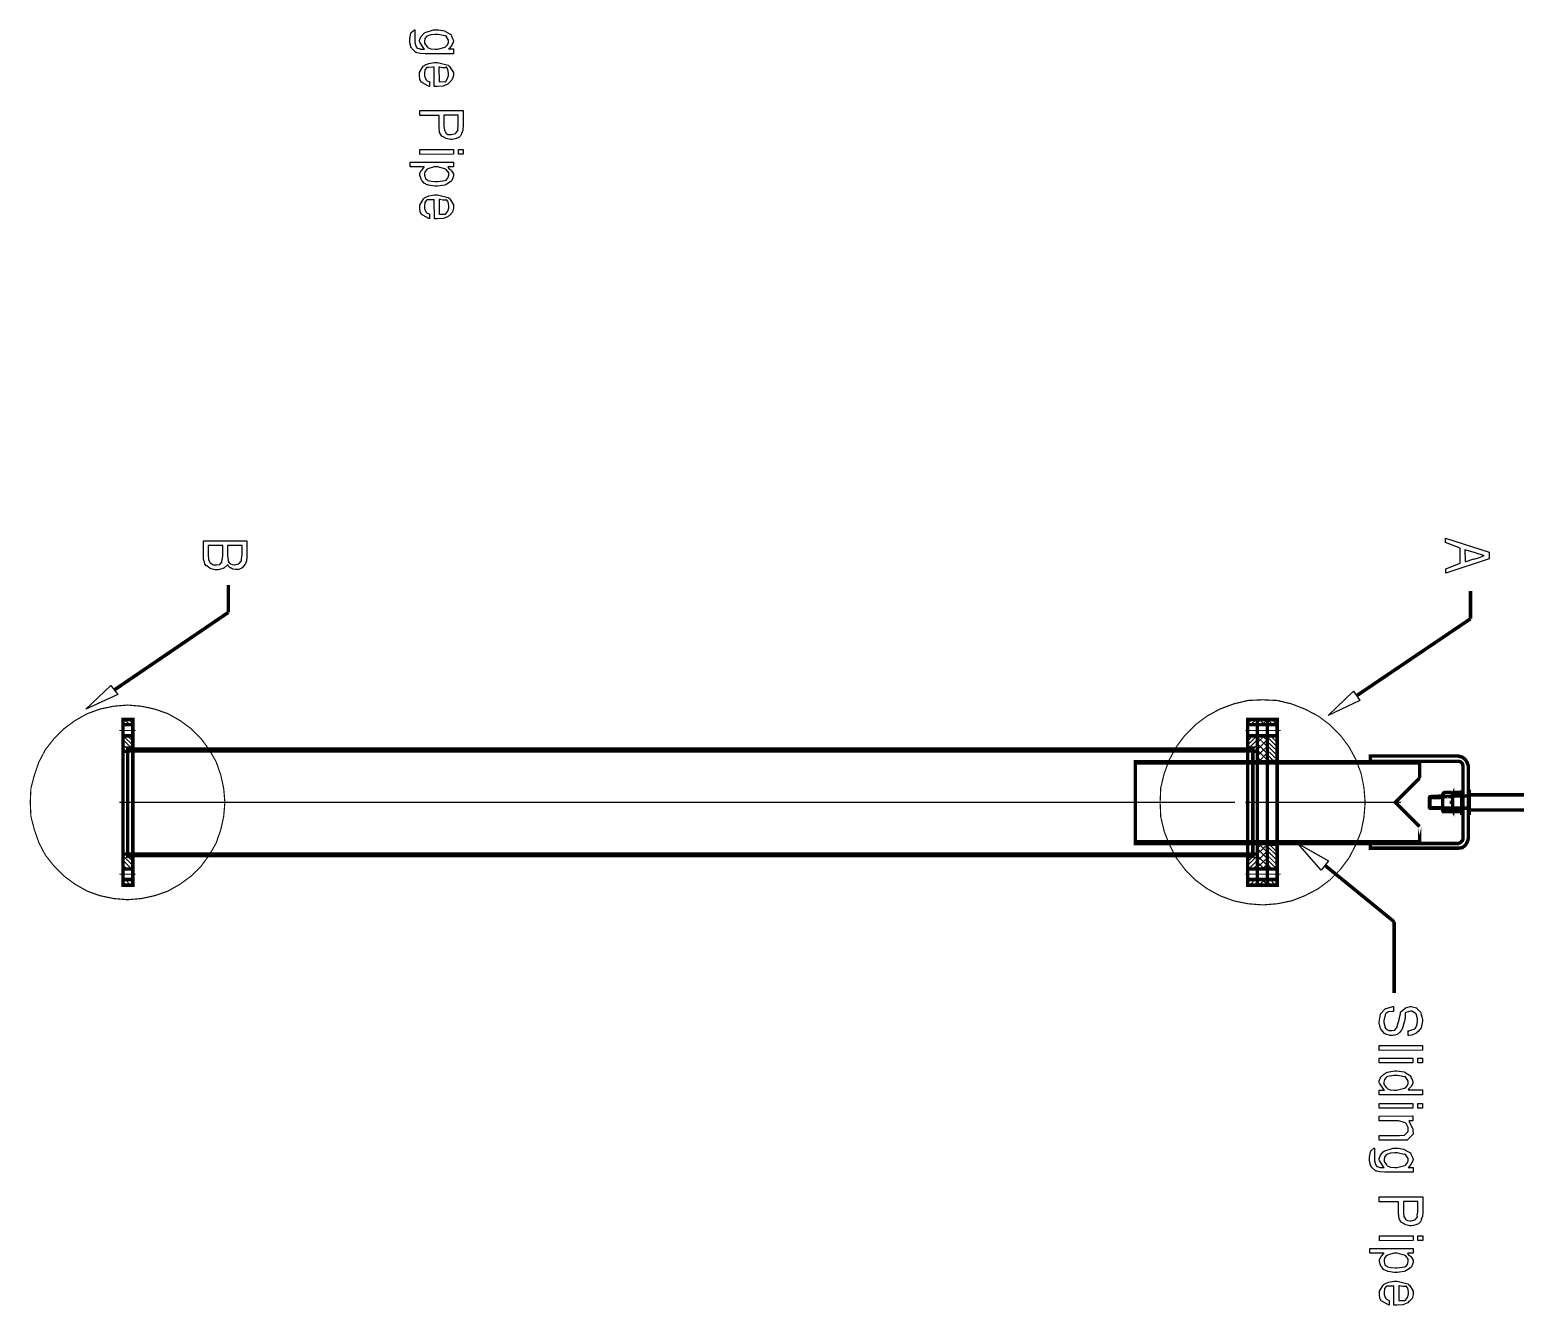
# Model space of a CAD drawing. Extents: x 0.1 to 11.6, y 0.3 to 16.2.
# Drawn here: x 2.815 to 7.09, y 8.665 to 12.335 of the extents above; entities that cross this region are included whole.
import ezdxf

# ---------------------------------------------------------------- set-up
doc = ezdxf.new("R2010")
doc.units = 0
doc.layers.get('0').update_dxf_attribs({"linetype": 'CONTINUOUS'})

msp = doc.modelspace()

# ---------------------------------------------------------------- linework, layer by layer
at = {"color": 0}
for points in [[(3.92324, 12.3345), (3.92324, 12.3206), (3.92324, 12.3194), (3.92324, 12.3168), (3.92324, 12.3159), (3.92324, 12.3124), (3.92324, 12.3046), (3.92324, 12.302), (3.92324, 12.2982), (3.92611, 12.2879), (3.92671, 12.287), (3.92692, 12.2856), (3.93024, 12.2817), (3.935, 12.2804), (3.93604, 12.2801), (3.93604, 12.2801), (3.93994, 12.279), (3.94928, 12.279), (3.95122, 12.279), (3.94943, 12.2804), (3.93767, 12.2985), (3.93712, 12.3007), (3.93712, 12.304), (3.9406, 12.314), (3.94883, 12.3242), (3.95122, 12.3256), (3.95356, 12.3267), (3.97732, 12.3345), (3.98529, 12.3345), (3.99154, 12.3345), (4.00831, 12.3313), (4.01025, 12.3306), (4.01183, 12.3292), (4.02696, 12.3206), (4.02806, 12.3193), (4.02843, 12.3171), (4.03179, 12.3096), (4.03435, 12.3035), (4.03435, 12.3015), (4.03375, 12.2986), (4.02914, 12.2882), (4.02235, 12.2807), (4.02067, 12.2792), (4.03456, 12.2792), (4.03456, 12.2653), (3.95774, 12.2651), (3.95307, 12.2651), (3.93907, 12.2661), (3.92964, 12.2683), (3.92822, 12.269), (3.92632, 12.2693), (3.91536, 12.2799), (3.91456, 12.2814), (3.91325, 12.2826), (3.90935, 12.2973), (3.90935, 12.3022), (3.90935, 12.3081), (3.91222, 12.3243), (3.91282, 12.3258), (3.91308, 12.3269), (3.92204, 12.3346), (3.92324, 12.3345)], [(3.98639, 12.3206), (3.98215, 12.3206), (3.96946, 12.3197), (3.96089, 12.3172), (3.95947, 12.3165), (3.95736, 12.315), (3.95204, 12.309), (3.95101, 12.3021), (3.95101, 12.2998), (3.95101, 12.2961), (3.95807, 12.286), (3.95947, 12.285), (3.96018, 12.2835), (3.96935, 12.2797), (3.98178, 12.279), (3.98594, 12.279), (3.98822, 12.279), (4.01036, 12.2844), (4.01178, 12.2855), (4.01275, 12.286), (4.01758, 12.2914), (4.02046, 12.2981), (4.02046, 12.3002), (4.02046, 12.3044), (4.01318, 12.316), (4.01178, 12.3167), (4.00993, 12.3166), (4.00054, 12.3186), (3.98921, 12.3207), (3.98639, 12.3206)], [(3.96522, 12.1852), (3.96522, 12.1716), (3.963, 12.172), (3.94581, 12.1816), (3.94461, 12.1831), (3.94276, 12.1835), (3.93821, 12.1913), (3.93722, 12.2026), (3.93722, 12.2048), (3.93722, 12.2113), (3.94769, 12.2294), (3.94982, 12.231), (3.95085, 12.2323), (3.96326, 12.2377), (3.97954, 12.2406), (3.98497, 12.2406), (3.98839, 12.2406), (4.01926, 12.2326), (4.02143, 12.231), (4.02349, 12.2291), (4.03444, 12.2115), (4.03444, 12.2056), (4.03444, 12.2025), (4.03119, 12.191), (4.02344, 12.1825), (4.02121, 12.1809), (4.01888, 12.1785), (4.00493, 12.1725), (3.98747, 12.1712), (3.98346, 12.1711), (3.98236, 12.1711), (3.97993, 12.1711), (3.97911, 12.1711), (3.97889, 12.2267), (3.97661, 12.2266), (3.96283, 12.226), (3.95828, 12.226), (3.95649, 12.2249), (3.95199, 12.2189), (3.95111, 12.2082), (3.95111, 12.2045), (3.95111, 12.2017), (3.954, 12.1938), (3.95458, 12.193), (3.95486, 12.1916), (3.9585, 12.1876), (3.96403, 12.1857), (3.96522, 12.1852)], [(3.99278, 12.2267), (3.993, 12.185), (3.99501, 12.1852), (4.01019, 12.185), (4.01124, 12.1848), (4.01237, 12.1855), (4.01764, 12.194), (4.02056, 12.2028), (4.02056, 12.2056), (4.02056, 12.2094), (4.01861, 12.2204), (4.01438, 12.2265), (4.01297, 12.2265), (4.01118, 12.2253), (4.00331, 12.2247), (3.99485, 12.2266), (3.99278, 12.2267)], [(3.93739, 12.1021), (4.06239, 12.1023), (4.06239, 12.061), (4.06239, 12.0592), (4.06168, 12.0455), (4.06153, 12.0445), (4.06033, 12.0425), (4.05767, 12.0357), (4.05653, 12.032), (4.05588, 12.0311), (4.05469, 12.0293), (4.05013, 12.0247), (4.04579, 12.0229), (4.0446, 12.0224), (4.04254, 12.0215), (4.03575, 12.0194), (4.03049, 12.0189), (4.02875, 12.0189), (4.02556, 12.0189), (4.01389, 12.0212), (4.0051, 12.0264), (4.00336, 12.0278), (4.00076, 12.0285), (3.99431, 12.0391), (3.99294, 12.056), (3.99294, 12.0599), (3.99294, 12.0882), (3.93739, 12.0882), (3.93739, 12.1021)], [(4.00683, 12.0884), (4.00683, 12.0593), (4.00683, 12.0559), (4.00831, 12.0455), (4.01156, 12.0399), (4.01247, 12.0389), (4.01292, 12.0374), (4.0185, 12.0336), (4.02582, 12.0328), (4.02832, 12.0328), (4.02892, 12.0328), (4.04004, 12.0359), (4.0409, 12.0365), (4.04124, 12.0368), (4.04736, 12.0449), (4.04764, 12.0458), (4.04764, 12.0458), (4.04671, 12.0495), (4.0485, 12.0581), (4.0485, 12.0597), (4.0485, 12.0884), (4.00683, 12.0884)], [(3.93756, 11.9899), (4.03478, 11.9901), (4.03478, 11.9762), (3.93756, 11.976), (3.93756, 11.9899)], [(4.04867, 11.9901), (4.06256, 11.9901), (4.06256, 11.9762), (4.04867, 11.9762), (4.04867, 11.9901)], [(3.90983, 11.9536), (4.03483, 11.9538), (4.03483, 11.9399), (4.01921, 11.9399), (4.01882, 11.9395), (4.02121, 11.9353), (4.02724, 11.9312), (4.02832, 11.9303), (4.02875, 11.9291), (4.03483, 11.9203), (4.03483, 11.9173), (4.03483, 11.9129), (4.02974, 11.901), (4.02875, 11.8997), (4.02713, 11.8983), (4.01346, 11.8889), (4.01161, 11.8882), (4.00939, 11.8873), (3.98931, 11.8842), (3.98708, 11.8841), (3.98063, 11.8841), (3.96317, 11.8878), (3.96126, 11.8885), (3.95856, 11.8888), (3.94997, 11.8933), (3.94472, 11.8998), (3.94368, 11.9013), (3.94217, 11.9024), (3.93761, 11.9148), (3.93761, 11.9188), (3.93761, 11.9219), (3.94265, 11.9301), (3.94368, 11.931), (3.94422, 11.9314), (3.95014, 11.9391), (3.95019, 11.9397), (3.90983, 11.9397), (3.90983, 11.9536)], [(3.98535, 11.9397), (3.97894, 11.9397), (3.9611, 11.9348), (3.95975, 11.9338), (3.95768, 11.9322), (3.95253, 11.9261), (3.9515, 11.9208), (3.9515, 11.9191), (3.9515, 11.916), (3.95361, 11.9069), (3.95871, 11.9023), (3.96018, 11.9017), (3.96089, 11.9008), (3.97006, 11.8985), (3.98264, 11.898), (3.98687, 11.898), (3.9891, 11.8981), (4.01107, 11.9012), (4.01247, 11.9017), (4.01346, 11.902), (4.01824, 11.9072), (4.02094, 11.9164), (4.02094, 11.9186), (4.02094, 11.9224), (4.01335, 11.9325), (4.01183, 11.9336), (4.00988, 11.934), (3.98822, 11.9397), (3.98535, 11.9397)], [(3.96571, 11.8043), (3.96571, 11.7906), (3.96349, 11.7911), (3.94629, 11.8007), (3.9451, 11.8021), (3.94325, 11.8025), (3.93869, 11.8103), (3.93772, 11.8216), (3.93772, 11.8238), (3.93772, 11.8303), (3.94819, 11.8484), (3.95031, 11.85), (3.95133, 11.8513), (3.96376, 11.8567), (3.98004, 11.8596), (3.98546, 11.8596), (3.98888, 11.8597), (4.01975, 11.8517), (4.02192, 11.85), (4.02399, 11.8481), (4.03494, 11.8305), (4.03494, 11.8247), (4.03494, 11.8216), (4.03168, 11.8101), (4.02393, 11.8015), (4.02171, 11.7999), (4.01937, 11.7975), (4.00543, 11.7915), (3.98796, 11.7902), (3.98394, 11.7902), (3.98286, 11.7902), (3.98042, 11.7902), (3.9796, 11.7902), (3.97939, 11.8457), (3.97711, 11.8456), (3.96332, 11.8451), (3.95876, 11.8451), (3.95697, 11.8439), (3.95247, 11.8379), (3.95161, 11.8272), (3.95161, 11.8236), (3.95161, 11.8207), (3.95449, 11.8129), (3.95508, 11.8121), (3.95535, 11.8106), (3.95899, 11.8066), (3.96451, 11.8047), (3.96571, 11.8043)], [(3.99328, 11.8457), (3.99349, 11.804), (3.9955, 11.8043), (4.01069, 11.804), (4.01172, 11.8038), (4.01286, 11.8046), (4.01812, 11.813), (4.02106, 11.8218), (4.02106, 11.8247), (4.02106, 11.8284), (4.0191, 11.8395), (4.01486, 11.8455), (4.01346, 11.8455), (4.01167, 11.8443), (4.00379, 11.8438), (3.99533, 11.8457), (3.99328, 11.8457)], [(3.31494, 10.8644), (3.43994, 10.8646), (3.43994, 10.8204), (3.43994, 10.8172), (3.43913, 10.8069), (3.43707, 10.8002), (3.43647, 10.7989), (3.435, 10.7972), (3.43061, 10.7911), (3.42665, 10.7868), (3.4254, 10.7861), (3.42312, 10.7849), (3.41613, 10.7819), (3.41135, 10.7813), (3.40978, 10.7813), (3.40756, 10.7813), (3.40093, 10.7823), (3.39654, 10.7846), (3.39546, 10.7852), (3.39344, 10.7855), (3.38797, 10.7894), (3.38525, 10.7953), (3.3846, 10.7965), (3.384, 10.7951), (3.37408, 10.7859), (3.37267, 10.7852), (3.3711, 10.7842), (3.35742, 10.7811), (3.35292, 10.7811), (3.34864, 10.7811), (3.33708, 10.7838), (3.33578, 10.7843), (3.33388, 10.7846), (3.32433, 10.7918), (3.32362, 10.7926), (3.32254, 10.7925), (3.31885, 10.7966), (3.31765, 10.8035), (3.31733, 10.8047), (3.31674, 10.8051), (3.31532, 10.8115), (3.31494, 10.8206), (3.31494, 10.8223), (3.31494, 10.8644)], [(6.88997, 10.8717), (7.01497, 10.8311), (7.01497, 10.812), (6.89019, 10.771), (6.89019, 10.7834), (6.93186, 10.7996), (6.93164, 10.843), (6.88997, 10.8595), (6.88997, 10.8717)], [(3.32883, 10.8505), (3.32883, 10.8221), (3.32883, 10.8202), (3.3291, 10.8142), (3.32958, 10.8122), (3.32969, 10.8117), (3.32975, 10.8106), (3.33251, 10.8036), (3.33296, 10.803), (3.33301, 10.8018), (3.33892, 10.7977), (3.33968, 10.7974), (3.33957, 10.7972), (3.34299, 10.7953), (3.34814, 10.795), (3.34987, 10.795), (3.35281, 10.795), (3.36074, 10.7959), (3.3616, 10.7961), (3.36199, 10.7961), (3.36822, 10.8024), (3.36854, 10.8034), (3.36789, 10.8038), (3.3686, 10.8101), (3.3705, 10.8197), (3.3705, 10.8217), (3.3705, 10.8505), (3.32883, 10.8505)], [(3.38439, 10.8508), (3.38439, 10.8236), (3.38439, 10.8217), (3.38585, 10.8086), (3.38612, 10.8078), (3.38628, 10.806), (3.38867, 10.8007), (3.39225, 10.799), (3.39307, 10.7984), (3.39312, 10.7977), (3.39735, 10.7956), (3.40321, 10.7952), (3.40522, 10.7952), (3.40576, 10.7952), (3.41629, 10.7977), (3.41715, 10.7982), (3.41758, 10.7985), (3.42399, 10.806), (3.42432, 10.8069), (3.42432, 10.8069), (3.42415, 10.8129), (3.42606, 10.8236), (3.42606, 10.8258), (3.42606, 10.8508), (3.38439, 10.8508)], [(6.94553, 10.8387), (6.94575, 10.804), (6.97071, 10.812), (6.97233, 10.8118), (6.9846, 10.8154), (6.99858, 10.8208), (7.00108, 10.8216), (6.99881, 10.8217), (6.97797, 10.8289), (6.97613, 10.8296), (6.94553, 10.8387)], [(3.06836, 10.4217), (2.97667, 10.38), (3.04833, 10.4483), (3.06836, 10.4217)], [(6.64333, 10.405), (6.55165, 10.3617), (6.625, 10.4316), (6.64333, 10.405)], [(6.53168, 9.91667), (6.465, 9.99333), (6.55333, 9.94336), (6.53168, 9.91667)], [(6.73996, 9.52436), (6.73996, 9.51047), (6.73844, 9.51036), (6.72597, 9.50906), (6.72499, 9.50896), (6.72319, 9.50797), (6.71821, 9.50439), (6.71619, 9.50006), (6.71565, 9.49854), (6.71479, 9.49681), (6.71218, 9.48443), (6.71218, 9.48031), (6.71218, 9.47808), (6.71457, 9.46761), (6.715, 9.46664), (6.71517, 9.46496), (6.71793, 9.46013), (6.72179, 9.45844), (6.7226, 9.45796), (6.72254, 9.45742), (6.72624, 9.45529), (6.73128, 9.45492), (6.73301, 9.45492), (6.73551, 9.45492), (6.74229, 9.45622), (6.743, 9.45643), (6.74343, 9.4566), (6.74968, 9.46414), (6.75017, 9.46533), (6.75017, 9.46533), (6.75131, 9.47151), (6.75537, 9.48346), (6.75603, 9.48617), (6.75646, 9.48856), (6.75993, 9.50353), (6.75993, 9.50851), (6.76074, 9.5089), (6.76682, 9.51421), (6.77354, 9.52001), (6.77468, 9.52067), (6.77522, 9.52051), (6.78097, 9.52235), (6.78765, 9.52458), (6.78988, 9.52458), (6.79069, 9.52458), (6.80567, 9.52061), (6.80701, 9.51981), (6.8074, 9.51824), (6.81261, 9.51258), (6.81847, 9.50706), (6.81917, 9.50549), (6.81901, 9.50315), (6.82101, 9.49431), (6.82329, 9.48676), (6.82329, 9.48421), (6.82329, 9.48199), (6.81933, 9.46349), (6.81853, 9.46186), (6.81689, 9.45969), (6.81114, 9.45242), (6.80539, 9.44775), (6.80376, 9.44689), (6.80149, 9.44553), (6.79249, 9.44217), (6.7839, 9.44135), (6.78185, 9.44125), (6.78185, 9.45514), (6.78407, 9.45475), (6.80126, 9.46024), (6.80246, 9.46164), (6.80306, 9.46251), (6.80686, 9.4706), (6.8094, 9.4815), (6.8094, 9.48378), (6.8094, 9.48893), (6.80485, 9.50331), (6.80399, 9.50439), (6.8024, 9.50483), (6.7971, 9.50819), (6.79264, 9.51069), (6.79118, 9.51069), (6.78928, 9.51069), (6.77544, 9.50689), (6.7736, 9.50612), (6.77354, 9.50461), (6.77371, 9.49685), (6.77257, 9.48583), (6.77186, 9.48269), (6.77078, 9.47954), (6.76481, 9.45893), (6.76426, 9.45796), (6.76253, 9.45628), (6.75732, 9.45008), (6.7531, 9.44586), (6.7519, 9.44515), (6.74968, 9.44412), (6.7424, 9.44157), (6.73665, 9.44103), (6.73475, 9.44103), (6.73019, 9.44103), (6.71793, 9.44504), (6.71653, 9.44581), (6.71474, 9.44624), (6.70404, 9.45817), (6.70329, 9.45969), (6.70204, 9.46078), (6.69829, 9.47781), (6.69829, 9.47965), (6.69829, 9.47965), (6.70226, 9.50196), (6.70307, 9.50353), (6.7035, 9.50456), (6.71619, 9.51779), (6.71783, 9.51872), (6.71897, 9.51893), (6.7379, 9.52436), (6.73996, 9.52436)], [(6.69846, 9.41217), (6.82346, 9.41237), (6.82346, 9.39849), (6.69846, 9.39828), (6.69846, 9.41217)], [(6.69851, 9.37587), (6.79574, 9.37608), (6.79574, 9.36219), (6.69851, 9.36199), (6.69851, 9.37587)], [(6.80963, 9.37608), (6.82351, 9.37608), (6.82351, 9.36219), (6.80963, 9.36219), (6.80963, 9.37608)], [(6.69879, 9.28401), (6.71354, 9.28401), (6.71181, 9.28526), (6.69943, 9.30354), (6.69857, 9.30593), (6.69857, 9.31022), (6.70361, 9.32178), (6.70464, 9.32308), (6.70518, 9.32346), (6.71126, 9.32867), (6.71994, 9.33453), (6.72179, 9.33524), (6.72282, 9.33518), (6.73247, 9.33735), (6.74349, 9.33957), (6.74718, 9.33957), (6.74892, 9.33963), (6.77046, 9.33653), (6.77235, 9.33589), (6.77387, 9.33436), (6.78868, 9.32525), (6.78971, 9.32394), (6.79004, 9.32161), (6.79324, 9.31401), (6.79579, 9.30817), (6.79579, 9.30615), (6.79579, 9.30296), (6.79053, 9.29432), (6.7895, 9.29335), (6.78797, 9.29183), (6.78358, 9.28711), (6.78244, 9.28483), (6.78233, 9.28424), (6.82379, 9.28424), (6.82379, 9.27035), (6.69879, 9.27012), (6.69879, 9.28401)], [(6.74718, 9.32568), (6.74067, 9.32568), (6.72254, 9.32264), (6.72114, 9.322), (6.71897, 9.32058), (6.71354, 9.31456), (6.71246, 9.30712), (6.71246, 9.30464), (6.71246, 9.301), (6.71929, 9.29107), (6.72071, 9.2901), (6.7214, 9.28857), (6.73019, 9.28478), (6.74208, 9.28401), (6.7461, 9.28401), (6.74869, 9.28407), (6.77181, 9.28933), (6.77322, 9.29031), (6.77419, 9.29081), (6.77903, 9.29639), (6.7819, 9.30322), (6.7819, 9.3055), (6.7819, 9.30979), (6.77485, 9.3221), (6.77343, 9.32264), (6.7716, 9.32232), (6.76204, 9.32374), (6.75017, 9.32574), (6.74718, 9.32568)], [(6.69868, 9.24561), (6.7959, 9.24582), (6.7959, 9.23193), (6.69868, 9.23172), (6.69868, 9.24561)], [(6.80979, 9.24582), (6.82368, 9.24582), (6.82368, 9.23193), (6.80979, 9.23193), (6.80979, 9.24582)], [(6.69874, 9.20931), (6.79596, 9.20953), (6.79596, 9.19564), (6.78381, 9.19564), (6.7851, 9.19407), (6.79536, 9.17188), (6.79596, 9.16894), (6.79617, 9.15679), (6.77946, 9.14008), (6.75732, 9.13986), (6.69894, 9.13986), (6.69894, 9.15375), (6.75689, 9.15375), (6.77121, 9.15397), (6.78207, 9.16504), (6.78207, 9.17219), (6.78207, 9.17632), (6.77664, 9.18756), (6.77556, 9.18869), (6.77382, 9.18929), (6.76514, 9.19299), (6.75385, 9.19547), (6.75082, 9.19542), (6.69874, 9.19542), (6.69874, 9.20931)], [(6.68494, 9.11697), (6.68494, 9.10308), (6.68494, 9.10189), (6.68494, 9.09924), (6.68494, 9.09831), (6.68494, 9.09483), (6.68494, 9.08703), (6.68494, 9.08442), (6.68494, 9.08068), (6.68782, 9.07032), (6.68842, 9.06944), (6.68864, 9.06803), (6.69194, 9.06413), (6.69672, 9.06282), (6.69775, 9.0625), (6.69775, 9.0625), (6.70167, 9.06147), (6.71099, 9.06142), (6.71294, 9.06142), (6.71115, 9.06287), (6.69938, 9.08094), (6.69883, 9.08311), (6.69883, 9.08649), (6.70231, 9.09646), (6.71056, 9.10661), (6.71294, 9.10807), (6.71528, 9.10915), (6.73904, 9.11697), (6.74701, 9.11697), (6.75325, 9.11697), (6.77001, 9.11372), (6.77197, 9.11307), (6.77354, 9.1116), (6.78868, 9.10303), (6.78976, 9.10178), (6.79015, 9.0995), (6.79351, 9.09201), (6.79606, 9.08599), (6.79606, 9.08399), (6.79546, 9.08106), (6.79085, 9.07064), (6.78407, 9.06315), (6.78239, 9.06163), (6.79628, 9.06163), (6.79628, 9.04775), (6.71946, 9.04753), (6.71479, 9.04753), (6.70079, 9.0485), (6.69135, 9.05078), (6.68994, 9.05143), (6.68804, 9.05176), (6.67708, 9.06239), (6.67626, 9.06381), (6.67497, 9.06506), (6.67106, 9.07975), (6.67106, 9.08464), (6.67106, 9.09056), (6.67393, 9.10676), (6.67453, 9.10829), (6.67481, 9.10938), (6.68375, 9.11703), (6.68494, 9.11697)], [(6.7481, 9.10308), (6.74387, 9.10308), (6.73118, 9.10211), (6.7226, 9.09967), (6.72119, 9.09896), (6.71907, 9.09744), (6.71376, 9.09142), (6.71272, 9.08458), (6.71272, 9.08225), (6.71272, 9.07856), (6.71978, 9.06847), (6.72119, 9.06749), (6.7219, 9.06597), (6.73107, 9.06218), (6.74349, 9.06142), (6.74767, 9.06142), (6.74994, 9.06147), (6.77208, 9.06689), (6.77349, 9.06793), (6.77447, 9.06842), (6.77929, 9.07389), (6.78217, 9.08051), (6.78217, 9.08268), (6.78217, 9.08681), (6.7749, 9.09847), (6.77349, 9.09918), (6.77165, 9.09907), (6.76226, 9.10101), (6.75092, 9.10314), (6.7481, 9.10308)], [(6.699, 8.97678), (6.824, 8.977), (6.824, 8.93576), (6.824, 8.93392), (6.82329, 8.92025), (6.82314, 8.91926), (6.82194, 8.91721), (6.81928, 8.91043), (6.81814, 8.90674), (6.81749, 8.90582), (6.81629, 8.90408), (6.81174, 8.89942), (6.8074, 8.89768), (6.80621, 8.89714), (6.80414, 8.89626), (6.79736, 8.8941), (6.7921, 8.89367), (6.79036, 8.89367), (6.78717, 8.89367), (6.7755, 8.89589), (6.76671, 8.9011), (6.76497, 8.90256), (6.76237, 8.90326), (6.75592, 8.91385), (6.75456, 8.93078), (6.75456, 8.93468), (6.75456, 8.96289), (6.699, 8.96289), (6.699, 8.97678)], [(6.76844, 8.96311), (6.76844, 8.93403), (6.76844, 8.93061), (6.76992, 8.92019), (6.77317, 8.91467), (6.77408, 8.91363), (6.77453, 8.91211), (6.78011, 8.90831), (6.78743, 8.90756), (6.78993, 8.90756), (6.79053, 8.90756), (6.80165, 8.91064), (6.80251, 8.91124), (6.80285, 8.91151), (6.80897, 8.9196), (6.80925, 8.92057), (6.80925, 8.92057), (6.80832, 8.92426), (6.81011, 8.93278), (6.81011, 8.93446), (6.81011, 8.96311), (6.76844, 8.96311)], [(6.69917, 8.86458), (6.79639, 8.86481), (6.79639, 8.85092), (6.69917, 8.85069), (6.69917, 8.86458)], [(6.81028, 8.86481), (6.82417, 8.86481), (6.82417, 8.85092), (6.81028, 8.85092), (6.81028, 8.86481)], [(6.67144, 8.82829), (6.79644, 8.8285), (6.79644, 8.81461), (6.78082, 8.81461), (6.78043, 8.81418), (6.78282, 8.81006), (6.78885, 8.80593), (6.78993, 8.80507), (6.79036, 8.80382), (6.79644, 8.79503), (6.79644, 8.79204), (6.79644, 8.78765), (6.79135, 8.77576), (6.79036, 8.77447), (6.78874, 8.77306), (6.77507, 8.76361), (6.77322, 8.76297), (6.771, 8.76199), (6.75092, 8.7589), (6.74869, 8.75885), (6.74224, 8.75885), (6.72478, 8.76247), (6.72288, 8.76318), (6.72017, 8.76357), (6.71158, 8.76807), (6.70632, 8.77458), (6.70529, 8.77599), (6.70378, 8.77713), (6.69922, 8.7895), (6.69922, 8.79357), (6.69922, 8.7966), (6.70426, 8.80485), (6.70529, 8.80572), (6.70583, 8.80615), (6.71175, 8.81386), (6.71181, 8.8144), (6.67144, 8.8144), (6.67144, 8.82829)], [(6.74696, 8.8144), (6.74056, 8.8144), (6.72271, 8.80951), (6.72136, 8.80854), (6.71929, 8.80692), (6.71414, 8.80083), (6.71311, 8.79557), (6.71311, 8.79378), (6.71311, 8.79075), (6.71522, 8.78162), (6.72032, 8.77701), (6.72179, 8.77642), (6.7225, 8.7755), (6.73167, 8.77322), (6.74425, 8.77274), (6.74849, 8.77274), (6.75071, 8.77279), (6.77268, 8.77587), (6.77408, 8.77642), (6.77507, 8.77669), (6.77983, 8.78196), (6.78256, 8.79113), (6.78256, 8.79335), (6.78256, 8.7971), (6.77496, 8.80724), (6.77344, 8.80832), (6.77149, 8.80875), (6.74983, 8.81446), (6.74696, 8.8144)], [(6.72732, 8.67899), (6.72732, 8.66531), (6.7251, 8.66581), (6.7079, 8.6754), (6.70671, 8.67681), (6.70486, 8.67725), (6.70031, 8.685), (6.69933, 8.69635), (6.69933, 8.69851), (6.69933, 8.70508), (6.70979, 8.72314), (6.71192, 8.72478), (6.71294, 8.72601), (6.72537, 8.73144), (6.74164, 8.73432), (6.74707, 8.73432), (6.75049, 8.73438), (6.78136, 8.7264), (6.78353, 8.72478), (6.7856, 8.72282), (6.79656, 8.70524), (6.79656, 8.69937), (6.79656, 8.69629), (6.79329, 8.68479), (6.78554, 8.67626), (6.78331, 8.67464), (6.78097, 8.67225), (6.76704, 8.66624), (6.74957, 8.66493), (6.74556, 8.66487), (6.74447, 8.66487), (6.74203, 8.66487), (6.74121, 8.66487), (6.741, 8.72043), (6.73872, 8.72032), (6.72493, 8.71978), (6.72038, 8.71978), (6.71858, 8.71864), (6.71408, 8.71268), (6.71322, 8.70193), (6.71322, 8.69829), (6.71322, 8.69542), (6.7161, 8.68761), (6.71669, 8.68679), (6.71696, 8.68533), (6.7206, 8.68138), (6.72613, 8.67947), (6.72732, 8.67899)], [(6.75489, 8.72043), (6.7551, 8.67876), (6.75711, 8.67899), (6.77229, 8.67876), (6.77333, 8.67854), (6.77447, 8.67931), (6.77974, 8.68772), (6.78267, 8.6965), (6.78267, 8.69937), (6.78267, 8.70313), (6.78071, 8.71419), (6.77647, 8.72021), (6.77507, 8.72021), (6.77328, 8.71907), (6.7654, 8.71847), (6.75694, 8.72038), (6.75489, 8.72043)]]:
    msp.add_lwpolyline(points, close=True, dxfattribs=at)
for points, const_width in [([(3.38667, 10.6583), (3.38667, 10.7367)], 0.01), ([(6.96164, 10.64), (6.96164, 10.72)], 0.01), ([(3.05832, 10.435), (3.38667, 10.6583)], 0.01), ([(6.63336, 10.4183), (6.96164, 10.64)], 0.01), ([(3.08664, 10.35), (3.10335, 10.335)], 0.003333), ([(3.09999, 10.35), (3.11165, 10.3383)], 0.003333), ([(6.33165, 10.35), (6.31999, 10.3383)], 0.003333), ([(6.345, 10.35), (6.32835, 10.335)], 0.003333), ([(6.34831, 10.34), (6.35835, 10.35)], 0.003333), ([(6.35335, 10.35), (6.37001, 10.335)], 0.003333), ([(6.36165, 10.335), (6.37668, 10.35)], 0.003333), ([(6.37332, 10.35), (6.37668, 10.3467)], 0.003333), ([(6.37668, 10.35), (6.39333, 10.335)], 0.003333), ([(6.38997, 10.35), (6.405, 10.335)], 0.003333), ([(6.40169, 10.35), (6.405, 10.3467)], 0.003333), ([(3.12001, 10.3184), (3.07335, 10.3184)], 0.003333), ([(3.11165, 10.335), (3.08333, 10.335)], 0.01), ([(3.11165, 10.3033), (3.08333, 10.3033)], 0.01), ([(3.08333, 10.3417), (3.09, 10.335)], 0.003333), ([(3.08333, 10.3033), (3.11165, 10.2767)], 0.003333), ([(3.09668, 10.3033), (3.11165, 10.2884)], 0.003333), ([(3.11003, 10.3033), (3.11165, 10.3017)], 0.003333), ([(6.31332, 10.3184), (6.35835, 10.3184)], 0.003333), ([(6.31999, 10.335), (6.34831, 10.335)], 0.01), ([(6.31999, 10.3033), (6.34831, 10.3033)], 0.01), ([(6.32167, 10.3033), (6.31999, 10.3017)], 0.003333), ([(6.33501, 10.3033), (6.31999, 10.2884)], 0.003333), ([(6.34668, 10.3033), (6.31999, 10.2767)], 0.003333), ([(6.34831, 10.3417), (6.34, 10.335)], 0.003333), ([(6.34, 10.3184), (6.38667, 10.3184)], 0.003333), ([(6.34831, 10.335), (6.37668, 10.335)], 0.01), ([(6.34831, 10.3033), (6.37668, 10.3033)], 0.01), ([(6.34831, 10.3366), (6.35167, 10.335)], 0.003333), ([(6.34831, 10.3017), (6.34999, 10.3033)], 0.003333), ([(6.34831, 10.2833), (6.36833, 10.3033)], 0.003333), ([(6.36165, 10.3033), (6.37668, 10.29)], 0.003333), ([(6.36833, 10.3184), (6.41499, 10.3184)], 0.003333), ([(6.37668, 10.335), (6.405, 10.335)], 0.01), ([(6.37668, 10.3033), (6.405, 10.3033)], 0.01), ([(6.37668, 10.3383), (6.37999, 10.335)], 0.003333), ([(6.38499, 10.3033), (6.405, 10.285)], 0.003333), ([(6.39833, 10.3033), (6.405, 10.2967)], 0.003333), ([(3.09668, 10.2584), (3.08333, 10.2584)], 0.01), ([(3.08333, 10.2917), (3.10835, 10.2683)], 0.003333), ([(3.08333, 10.2783), (3.09668, 10.265)], 0.003333), ([(3.08333, 10.2683), (3.09169, 10.2584)], 0.003333), ([(3.11165, 9.95665), (3.09668, 9.95665), (3.09668, 9.96332), (3.09668, 10.2584), (3.09668, 10.2683), (3.11165, 10.2683)], 0.01), ([(6.31999, 9.95665), (6.33501, 9.95665), (6.33501, 9.96332), (6.33501, 10.2584), (6.33501, 10.2683), (6.31999, 10.2683)], 0.01), ([(6.34831, 10.2917), (6.32335, 10.2683)], 0.003333), ([(6.33501, 10.2584), (6.34831, 10.2584)], 0.01), ([(6.34831, 10.2783), (6.33501, 10.265)], 0.003333), ([(6.34831, 10.2683), (6.34, 10.2584)], 0.003333), ([(6.34831, 10.3), (6.37668, 10.2717)], 0.003333), ([(6.34831, 10.2633), (6.37668, 10.2917)], 0.003333), ([(6.34831, 10.28), (6.37668, 10.2517)], 0.003333), ([(6.34831, 10.245), (6.37668, 10.2733)], 0.003333), ([(6.34831, 10.2617), (6.37668, 10.2333)], 0.003333), ([(6.37668, 10.3), (6.405, 10.2717)], 0.003333), ([(6.37668, 10.2867), (6.405, 10.26)], 0.003333), ([(6.37668, 10.275), (6.405, 10.2467)], 0.003333), ([(6.37668, 10.2617), (6.405, 10.235)], 0.003333), ([(6.34831, 10.2283), (6.37668, 10.2283)], 0.01), ([(6.34831, 10.2416), (6.36165, 10.2283)], 0.003333), ([(6.35167, 10.2283), (6.37668, 10.255)], 0.003333), ([(6.37001, 10.2283), (6.37668, 10.235)], 0.003333), ([(6.37668, 10.25), (6.39501, 10.23)], 0.003333), ([(6.37668, 10.2367), (6.38167, 10.23)], 0.003333), ([(6.815, 10.0417), (6.74501, 10.1117), (6.815, 10.1816), (6.81668, 10.1816)], 0.01), ([(6.845, 10.1283), (6.845, 10.095)], 0.01), ([(6.88167, 10.1334), (6.88336, 10.13), (6.88667, 10.1283), (6.88336, 10.1267), (6.88167, 10.1233)], 0.01), ([(6.93668, 10.1233), (6.935, 10.1283), (6.93332, 10.13), (6.935, 10.13), (6.93668, 10.1334)], 0.01), ([(6.93668, 10.13), (6.95833, 10.13)], 0.01), ([(6.95503, 10.13), (6.94, 10.13)], 0.01), ([(9.09332, 10.1334), (6.95833, 10.1334), (6.95833, 10.09), (9.09332, 10.09)], 0.01), ([(3.12001, 10.1117), (3.07335, 10.1117)], 0.003333), ([(3.09668, 10.1117), (6.28331, 10.1117)], 0.003333), ([(6.31332, 10.1117), (6.35835, 10.1117)], 0.003333), ([(6.34, 10.1117), (6.38667, 10.1117)], 0.003333), ([(6.36833, 10.1117), (6.76167, 10.1117)], 0.003333), ([(6.36833, 10.1117), (6.41499, 10.1117)], 0.003333), ([(6.88167, 10.0983), (6.88336, 10.0967), (6.88667, 10.095), (6.88336, 10.0933), (6.88167, 10.09)], 0.01), ([(6.91, 10.1), (6.91, 10.0967), (6.91336, 10.095), (6.91, 10.0933), (6.91, 10.09), (6.90831, 10.0933), (6.905, 10.095), (6.90831, 10.0967), (6.91, 10.0983)], 0.01), ([(6.91, 10.1117), (6.90169, 10.1117)], 0.01), ([(6.93668, 10.09), (6.935, 10.0933), (6.93332, 10.095), (6.935, 10.0967), (6.93668, 10.1)], 0.01), ([(6.93668, 10.095), (6.95833, 10.095)], 0.01), ([(6.95503, 10.095), (6.94, 10.095)], 0.01), ([(3.09668, 9.96332), (3.08333, 9.96332)], 0.01), ([(3.09, 9.96332), (3.11165, 9.94168)], 0.003333), ([(6.34332, 9.96332), (6.31999, 9.94168)], 0.003333), ([(6.33501, 9.96332), (6.34831, 9.96332)], 0.01), ([(6.34831, 9.99333), (6.37668, 9.99333)], 0.01), ([(6.34831, 9.97999), (6.36165, 9.99333)], 0.003333), ([(6.34831, 9.96332), (6.37668, 9.99001)], 0.003333), ([(6.34831, 9.97835), (6.37668, 9.94997)], 0.003333), ([(6.34831, 9.94336), (6.37668, 9.97168)], 0.003333), ([(6.35167, 9.99333), (6.37668, 9.96832)], 0.003333), ([(6.37001, 9.99333), (6.37668, 9.98833)], 0.003333), ([(6.37668, 9.98503), (6.405, 9.95833)], 0.003333), ([(6.37668, 9.97331), (6.405, 9.94499)], 0.003333), ([(6.38167, 9.99164), (6.405, 9.96832)], 0.003333), ([(6.39501, 9.99164), (6.405, 9.98167)], 0.003333), ([(3.11165, 9.91997), (3.08333, 9.91997)], 0.01), ([(3.08333, 9.95833), (3.11165, 9.93001)], 0.003333), ([(3.08333, 9.94499), (3.10835, 9.91997)], 0.003333), ([(3.08333, 9.93164), (3.095, 9.91997)], 0.003333), ([(3.11003, 9.95665), (3.11165, 9.95335)], 0.003333), ([(6.31999, 9.91997), (6.34831, 9.91997)], 0.01), ([(6.34831, 9.95833), (6.31999, 9.93001)], 0.003333), ([(6.32167, 9.95665), (6.31999, 9.95335)], 0.003333), ([(6.34831, 9.94499), (6.32335, 9.91997)], 0.003333), ([(6.34831, 9.93164), (6.33501, 9.91997)], 0.003333), ([(6.34831, 9.91997), (6.37668, 9.91997)], 0.01), ([(6.34831, 9.95833), (6.37668, 9.93001)], 0.003333), ([(6.34831, 9.92503), (6.37668, 9.95167)], 0.003333), ([(6.34831, 9.94), (6.36833, 9.91997)], 0.003333), ([(6.34831, 9.92165), (6.34999, 9.91997)], 0.003333), ([(6.36165, 9.91997), (6.37668, 9.93332)], 0.003333), ([(6.37668, 9.91997), (6.405, 9.91997)], 0.01), ([(6.37668, 9.96001), (6.405, 9.93164)], 0.003333), ([(6.37668, 9.94667), (6.40332, 9.91997)], 0.003333), ([(6.37668, 9.935), (6.38997, 9.91997)], 0.003333), ([(6.37668, 9.92165), (6.37831, 9.91997)], 0.003333), ([(6.54335, 9.93001), (6.74164, 9.76833)], 0.01), ([(3.12001, 9.905), (3.07335, 9.905)], 0.003333), ([(3.11165, 9.88997), (3.08333, 9.88997)], 0.01), ([(3.08333, 9.88336), (3.09332, 9.87332)], 0.003333), ([(3.09, 9.88997), (3.10499, 9.87332)], 0.003333), ([(3.10167, 9.88997), (3.11165, 9.87999)], 0.003333), ([(6.31332, 9.905), (6.35835, 9.905)], 0.003333), ([(6.31999, 9.88997), (6.34831, 9.88997)], 0.01), ([(6.33003, 9.88997), (6.31999, 9.87999)], 0.003333), ([(6.34169, 9.88997), (6.32667, 9.87332)], 0.003333), ([(6.34831, 9.88336), (6.33832, 9.87332)], 0.003333), ([(6.34, 9.905), (6.38667, 9.905)], 0.003333), ([(6.34831, 9.88997), (6.37668, 9.88997)], 0.01), ([(6.34831, 9.88667), (6.35167, 9.88997)], 0.003333), ([(6.34831, 9.88336), (6.35835, 9.87332)], 0.003333), ([(6.35335, 9.87332), (6.37001, 9.88997)], 0.003333), ([(6.36165, 9.88997), (6.37668, 9.875)], 0.003333), ([(6.36833, 9.905), (6.41499, 9.905)], 0.003333), ([(6.37332, 9.87332), (6.37668, 9.87668)], 0.003333), ([(6.37668, 9.88997), (6.405, 9.88997)], 0.01), ([(6.37668, 9.88499), (6.38667, 9.87332)], 0.003333), ([(6.38499, 9.88997), (6.40001, 9.87332)], 0.003333), ([(6.39501, 9.88997), (6.405, 9.88167)], 0.003333), ([(6.74164, 9.76833), (6.74164, 9.56332)], 0.01)]:
    msp.add_lwpolyline(points, dxfattribs=dict(at, const_width=const_width))
for points, const_width in [([(3.09668, 9.83165), (3.13667, 9.83501), (3.17503, 9.84332), (3.21332, 9.85667), (3.24832, 9.87668), (3.28, 9.90001), (3.30832, 9.92833), (3.33165, 9.96001), (3.35167, 9.99501), (3.36501, 10.0333), (3.37332, 10.0717), (3.37668, 10.1117), (3.37332, 10.1517), (3.36501, 10.19), (3.35167, 10.2283), (3.33165, 10.2633), (3.30832, 10.295), (3.28, 10.3233), (3.24832, 10.3467), (3.21332, 10.3666), (3.17503, 10.38), (3.13667, 10.3883), (3.09668, 10.3917), (3.05664, 10.3883), (3.01665, 10.38), (2.97999, 10.3666), (2.94499, 10.3467), (2.91336, 10.3233), (2.88499, 10.295), (2.86003, 10.2633), (2.84169, 10.2283), (2.82835, 10.19), (2.81836, 10.1517), (2.81668, 10.1117), (2.81836, 10.0717), (2.82835, 10.0333), (2.84169, 9.99501), (2.86003, 9.96001), (2.88499, 9.92833), (2.91336, 9.90001), (2.94499, 9.87668), (2.97999, 9.85667), (3.01665, 9.84332), (3.05664, 9.83501), (3.09668, 9.83165)], 0.003333), ([(6.36333, 9.81668), (6.405, 9.81999), (6.44667, 9.82835), (6.48503, 9.84332), (6.52333, 9.86333), (6.55664, 9.88835), (6.58664, 9.91835), (6.61165, 9.95167), (6.63167, 9.99001), (6.64665, 10.0283), (6.655, 10.07), (6.65831, 10.1117), (6.655, 10.1533), (6.64665, 10.195), (6.63167, 10.235), (6.61165, 10.2717), (6.58664, 10.305), (6.55664, 10.335), (6.52333, 10.36), (6.48503, 10.38), (6.44667, 10.395), (6.405, 10.405), (6.36333, 10.4067), (6.32167, 10.405), (6.28, 10.395), (6.24001, 10.38), (6.20335, 10.36), (6.16997, 10.335), (6.13997, 10.305), (6.11501, 10.2717), (6.095, 10.235), (6.08003, 10.195), (6.06999, 10.1533), (6.06836, 10.1117), (6.06999, 10.07), (6.08003, 10.0283), (6.095, 9.99001), (6.11501, 9.95167), (6.13997, 9.91835), (6.16997, 9.88835), (6.20335, 9.86333), (6.24001, 9.84332), (6.28, 9.82835), (6.32167, 9.81999), (6.36333, 9.81668)], 0.003333), ([(3.08333, 10.35), (3.08333, 9.87332), (3.11165, 9.87332), (3.11165, 10.35), (3.08333, 10.35)], 0.01), ([(6.34831, 10.35), (6.34831, 9.87332), (6.31999, 9.87332), (6.31999, 10.35), (6.34831, 10.35)], 0.01), ([(6.37668, 10.35), (6.37668, 9.87332), (6.34831, 9.87332), (6.34831, 10.35), (6.37668, 10.35)], 0.01), ([(6.405, 10.35), (6.405, 9.87332), (6.37668, 9.87332), (6.37668, 10.35), (6.405, 10.35)], 0.01), ([(3.09668, 10.265), (3.09668, 9.95833), (6.33501, 9.95833), (6.33501, 10.265), (3.09668, 10.265)], 0.01), ([(3.09668, 10.26), (3.09668, 9.96332), (6.33501, 9.96332), (6.33501, 10.26), (3.09668, 10.26)], 0.01), ([(6.815, 10.0417), (6.815, 9.99832), (5.99669, 9.99832), (5.99669, 10.225), (6.815, 10.225), (6.815, 10.1816), (6.815, 10.2283), (5.99669, 10.2283), (5.99669, 9.99333), (6.815, 9.99333), (6.815, 10.0417)], 0.01), ([(6.37668, 10.23), (6.37668, 9.99164), (6.405, 9.99164), (6.405, 10.23), (6.37668, 10.23)], 0.01), ([(6.67333, 10.23), (6.67333, 10.245), (6.92665, 10.245), (6.93832, 10.2416), (6.94667, 10.235), (6.95167, 10.2267), (6.95503, 10.2167), (6.95503, 10.0067), (6.95167, 9.99669), (6.94667, 9.98833), (6.93832, 9.98167), (6.92665, 9.97999), (6.67333, 9.97999), (6.67333, 9.99333), (6.92665, 9.99333), (6.93332, 9.99669), (6.93832, 10.0017), (6.94, 10.0067), (6.94, 10.2167), (6.93832, 10.2233), (6.93332, 10.2283), (6.92665, 10.23), (6.67333, 10.23)], 0.01), ([(6.84332, 10.125), (6.84332, 10.0967), (6.845, 10.095), (6.88167, 10.095), (6.88167, 10.13), (6.845, 10.1283), (6.84332, 10.125)], 0.01), ([(6.88167, 10.0883), (6.88336, 10.085), (6.88667, 10.085), (6.905, 10.085), (6.90831, 10.085), (6.91, 10.0883), (6.91, 10.135), (6.90831, 10.1383), (6.905, 10.14), (6.88667, 10.14), (6.88336, 10.1383), (6.88167, 10.135), (6.88167, 10.0883)], 0.01), ([(6.88167, 10.1283), (6.88167, 10.095), (6.91, 10.095), (6.91, 10.1283), (6.88167, 10.1283)], 0.01), ([(6.905, 10.1283), (6.90831, 10.13), (6.91, 10.1334), (6.91, 10.13), (6.91336, 10.13), (6.91, 10.1283), (6.91, 10.1233), (6.90831, 10.1267), (6.905, 10.1283)], 0.01), ([(6.91, 10.0883), (6.91, 10.085), (6.91336, 10.085), (6.93332, 10.085), (6.935, 10.085), (6.93668, 10.0883), (6.93668, 10.135), (6.935, 10.1383), (6.93332, 10.14), (6.91336, 10.14), (6.91, 10.1383), (6.91, 10.135), (6.91, 10.0883)], 0.01), ([(6.91, 10.13), (6.91, 10.095), (6.93668, 10.095), (6.93668, 10.13), (6.91, 10.13)], 0.01), ([(6.93668, 10.1417), (6.93668, 10.08), (6.94, 10.08), (6.94, 10.1417), (6.93668, 10.1417)], 0.01), ([(6.93668, 10.13), (6.93668, 10.095), (6.94, 10.095), (6.94, 10.13), (6.93668, 10.13)], 0.01), ([(6.95503, 10.1433), (6.95503, 10.08), (6.95833, 10.08), (6.95833, 10.1433), (6.95503, 10.1433)], 0.01), ([(6.95503, 10.13), (6.95503, 10.095), (6.95833, 10.095), (6.95833, 10.13), (6.95503, 10.13)], 0.01), ([(6.845, 10.125), (6.845, 10.0967), (6.88167, 10.0967), (6.88167, 10.125), (6.845, 10.125)], 0.01)]:
    msp.add_lwpolyline(points, close=True, dxfattribs=dict(at, const_width=const_width))

doc.saveas('drawing.dxf')
